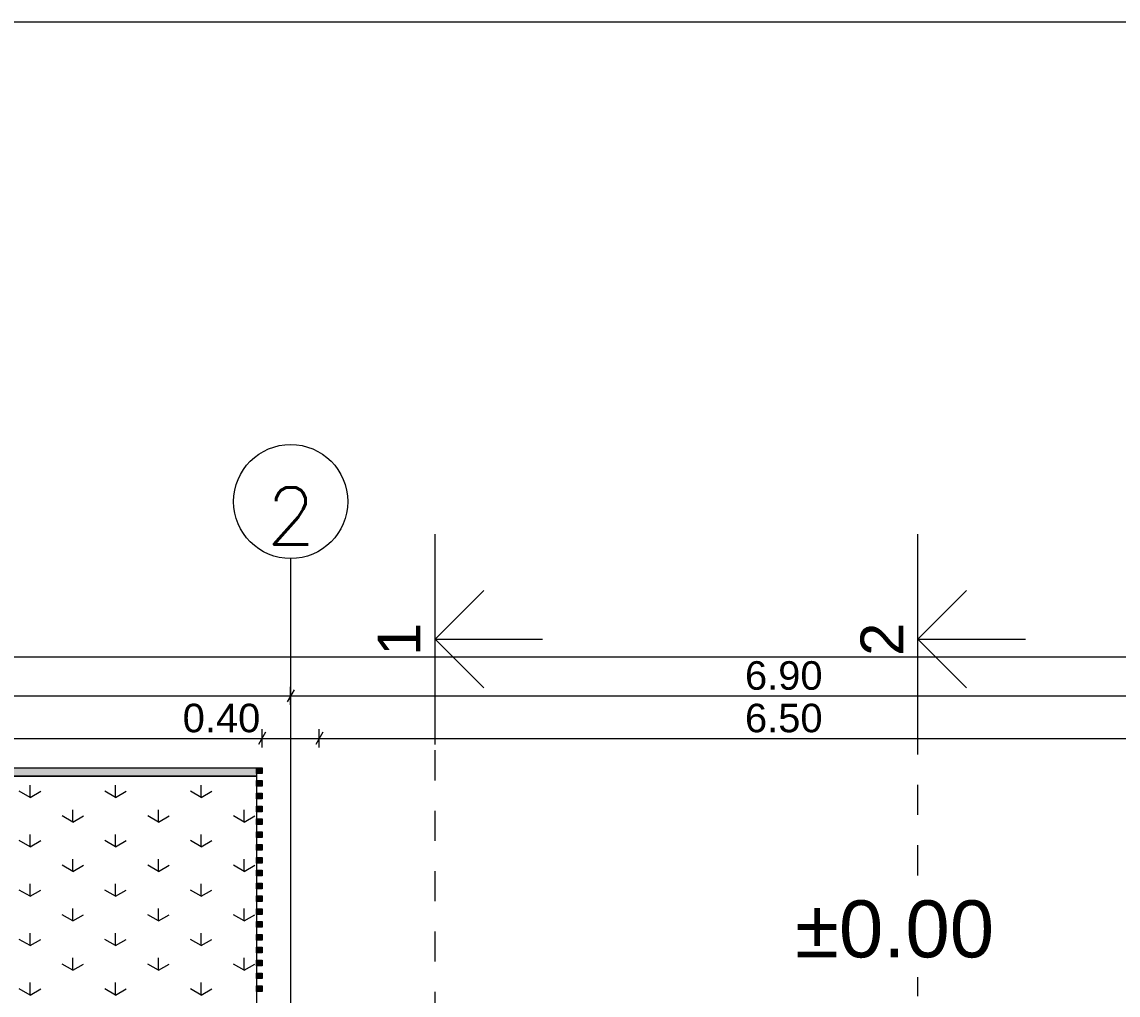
# Model space of a CAD drawing. Header units: millimetres. Extents: x 476244520 to 476657119, y 4620824743 to 4621446928.
# Drawn here: x 476395371 to 476403053, y 4621044404 to 4621051227 of the extents above; entities that cross this region are included whole.
import ezdxf

# ---------------------------------------------------------------- set-up
doc = ezdxf.new("R2010")
doc.units = ezdxf.units.MM
doc.header["$MEASUREMENT"] = 0
doc.set_wipeout_variables(frame=1)
doc.linetypes.add('Dashed', pattern=[423.333333, 211.666667, -211.666667])
doc.linetypes.add('Wipeout_Contour', pattern=[1000, 0, -1000])
for name, color, linetype, lineweight in [('0_Pen_No__42_Pen_No__250_Pen_No__5', 5, 'Continuous', 0), ('Annotation - Text_Pen_No__7_Pen_No__5', 5, 'Continuous', 0), ('New_._Pen_No__1', 1, 'Continuous', 0), ('New_0_Pen_No__250_Pen_No__255', 255, 'Continuous', 0), ('New_0_Pen_No__250_Pen_No__7', 7, 'Continuous', 0), ('New_2D Drafting - General_Pen_No__250_Pen_No__7_Pen_No__112', 112, 'Continuous', 0), ('New_2D Drafting - General_Pen_No__250_Pen_No__7_Pen_No__4', 7, 'Continuous', 0), ('New_Annotation - Text_Pen_No__1', 1, 'Continuous', 0), ('New_shenobebi_Pen_No__1', 1, 'Continuous', 0), ('New_Structural - Bearing_Pen_No__1', 1, 'Continuous', 0), ('zoma_Pen_No__142', 142, 'Continuous', 0), ('zoma_Pen_No__5_Pen_No__5', 5, 'Continuous', 0)]:
    doc.layers.add(name, color=color, linetype=linetype, lineweight=lineweight)
doc.layers.add('zoma', color=7, linetype='Continuous')
doc.styles.add('GENERATED_STYLE_1', font='arial.ttf')
doc.styles.add('GENERATED_STYLE_2', font='arial.ttf')
doc.linetypes.add('Break', pattern='A,0,[1,A-4 бѓЎбѓђбѓ®бѓљбѓ\x98 - nikas1.Shx,S=15.679026,R=0,X=0,Y=0],-1975.557214,0', length=1975.557214)
doc.dimstyles.new('GENERATED_STYLE__1', dxfattribs={"dimtxt": 200, "dimasz": 64.421331, "dimexe": 0.18, "dimexo": 3, "dimgap": 0.09, "dimtad": 1, "dimtih": 1, "dimtoh": 1, "dimlfac": 0.001, "dimzin": 0, "dimdsep": 46, "dimtxsty": 'GENERATED_STYLE_2', "dimblk": 'ARROWHEAD_2', "dimblk1": 'ARROWHEAD_2', "dimblk2": 'ARROWHEAD_2', "dimcen": 0.09, "dimclrd": 142, "dimclre": 142, "dimclrt": 142, "dimadec": 0, "dimazin": 0, "dimtfac": 1, "dimtdec": 4, "dimtmove": 0, "dimatfit": 3, "dimfxl": 1, "dimtolj": 1, "dimtzin": 0, "dimarcsym": 0})
doc.dimstyles.new('GENERATED_STYLE__2', dxfattribs={"dimtxt": 200, "dimasz": 64.421331, "dimexe": 0.18, "dimexo": 3, "dimgap": 0.09, "dimtad": 1, "dimtih": 1, "dimtoh": 1, "dimlfac": 0.001, "dimzin": 0, "dimdsep": 46, "dimtxsty": 'GENERATED_STYLE_2', "dimblk": 'ARROWHEAD_2', "dimblk1": 'ARROWHEAD_2', "dimblk2": 'ARROWHEAD_2', "dimcen": 0.09, "dimclrd": 142, "dimclre": 142, "dimclrt": 142, "dimadec": 0, "dimazin": 0, "dimtfac": 1, "dimtdec": 4, "dimtmove": 2, "dimatfit": 3, "dimfxl": 1, "dimtolj": 1, "dimtzin": 0, "dimarcsym": 0})

# ---------------------------------------------------------------- blocks, each defined once
blk = doc.blocks.new('*D860', base_point=(476844527.1, 4621385791))
at = {"layer": 'zoma_Pen_No__142', "color": 142, "linetype": 'Continuous', "lineweight": 0, "transparency": 16777216}
for p, q in [((476390378.7, 4621046544.2), (476390329.7, 4621046459.4)), ((476390354.2, 4621046438.2), (476390354.2, 4621046565.4)), ((476397278.7, 4621046544.2), (476397229.7, 4621046459.4)), ((476397254.2, 4621046438.2), (476397254.2, 4621046565.4)), ((476390312.8, 4621046501.8), (476390354.2, 4621046501.8)), ((476390354.2, 4621046501.8), (476397254.2, 4621046501.8))]:
    blk.add_line(p, q, dxfattribs=at)
at = {"layer": 'zoma_Pen_No__142', "color": 142, "lineweight": 0, "transparency": 16777216, "insert": (476393538.1, 4621046541.8), "char_height": 200, "attachment_point": 7, "style": 'GENERATED_STYLE_2'}
blk.add_mtext('\\A1;{\\pql;\\fArial CYR|b0|i0|c204|p34;6.90}', dxfattribs=at)
blk = doc.blocks.new('ARROWHEAD_2')
at = {"color": 0, "linetype": 'Continuous', "lineweight": 0}
for p, q in [((0, 0), (-1, 0)), ((-0.38, -0.66), (0.38, 0.66))]:
    blk.add_line(p, q, dxfattribs=at)
blk = doc.blocks.new('*D861', base_point=(476844527.1, 4621385791))
at = {"layer": 'zoma_Pen_No__142', "color": 142, "linetype": 'Continuous', "lineweight": 0, "transparency": 16777216}
for p, q in [((476397278.7, 4621046544.2), (476397229.7, 4621046459.4)), ((476397254.2, 4621046438.2), (476397254.2, 4621046565.4)), ((476404178.7, 4621046544.2), (476404129.7, 4621046459.4)), ((476404154.2, 4621046438.2), (476404154.2, 4621046565.4)), ((476397254.2, 4621046501.8), (476404154.2, 4621046501.8))]:
    blk.add_line(p, q, dxfattribs=at)
at = {"layer": 'zoma_Pen_No__142', "color": 142, "lineweight": 0, "transparency": 16777216, "insert": (476400438.1, 4621046541.8), "char_height": 200, "attachment_point": 7, "style": 'GENERATED_STYLE_2'}
blk.add_mtext('\\A1;{\\pql;\\fArial CYR|b0|i0|c204|p34;6.90}', dxfattribs=at)
blk = doc.blocks.new('*D867', base_point=(476844527.1, 4621385791))
at = {"layer": 'zoma_Pen_No__142', "color": 142, "linetype": 'Continuous', "lineweight": 0, "transparency": 16777216}
for p, q in [((476390578.7, 4621046246), (476390529.7, 4621046161.3)), ((476390554.2, 4621046140.1), (476390554.2, 4621046267.2)), ((476390554.2, 4621046203.6), (476397054.2, 4621046203.6)), ((476397078.7, 4621046246), (476397029.7, 4621046161.3)), ((476397054.2, 4621046140.1), (476397054.2, 4621046267.2))]:
    blk.add_line(p, q, dxfattribs=at)
at = {"layer": 'zoma_Pen_No__142', "color": 142, "lineweight": 0, "transparency": 16777216, "char_height": 200, "attachment_point": 7, "style": 'GENERATED_STYLE_2'}
for s, insert in [('\\A1;{\\pql;\\fArial CYR|b0|i0|c204|p34;6.50}', (476393538.1, 4621046243.6)), ('\\A1;{\\pql;\\fArial CYR|b0|i0|c204|p34;0.40}', (476396497.6, 4621046243.6))]:
    blk.add_mtext(s, dxfattribs=dict(at, insert=insert))
blk = doc.blocks.new('*D868', base_point=(476844527.1, 4621385791))
at = {"layer": 'zoma_Pen_No__142', "color": 142, "linetype": 'Continuous', "lineweight": 0, "transparency": 16777216}
for p, q in [((476397078.7, 4621046246), (476397029.7, 4621046161.3)), ((476397054.2, 4621046140.1), (476397054.2, 4621046267.2)), ((476397054.2, 4621046203.6), (476397454.2, 4621046203.6)), ((476397478.7, 4621046246), (476397429.7, 4621046161.3)), ((476397454.2, 4621046140.1), (476397454.2, 4621046267.2))]:
    blk.add_line(p, q, dxfattribs=at)
blk = doc.blocks.new('*D869', base_point=(476844527.1, 4621385791))
at = {"layer": 'zoma_Pen_No__142', "color": 142, "linetype": 'Continuous', "lineweight": 0, "transparency": 16777216}
for p, q in [((476397478.7, 4621046246), (476397429.7, 4621046161.3)), ((476397454.2, 4621046140.1), (476397454.2, 4621046267.2)), ((476397454.2, 4621046203.6), (476403954.2, 4621046203.6)), ((476403978.7, 4621046246), (476403929.7, 4621046161.3)), ((476403954.2, 4621046140.1), (476403954.2, 4621046267.2))]:
    blk.add_line(p, q, dxfattribs=at)
at = {"layer": 'zoma_Pen_No__142', "color": 142, "lineweight": 0, "transparency": 16777216, "char_height": 200, "attachment_point": 7, "style": 'GENERATED_STYLE_2'}
for s, insert in [('\\A1;{\\pql;\\fArial CYR|b0|i0|c204|p34;6.50}', (476400438.1, 4621046243.6)), ('\\A1;{\\pql;\\fArial CYR|b0|i0|c204|p34;0.40}', (476403397.6, 4621046243.6))]:
    blk.add_mtext(s, dxfattribs=dict(at, insert=insert))
blk = doc.blocks.new('*D879', base_point=(476844527.1, 4621385791))
at = {"layer": 'zoma_Pen_No__142', "color": 142, "linetype": 'Continuous', "lineweight": 0, "transparency": 16777216}
for p, q in [((476390178.7, 4621046818), (476390129.7, 4621046733.2)), ((476390154.2, 4621046712), (476390154.2, 4621046839.2)), ((476431929.7, 4621046733.2), (476431978.7, 4621046818)), ((476431954.2, 4621046712), (476431954.2, 4621046839.2)), ((476390112.8, 4621046775.6), (476390154.2, 4621046775.6)), ((476390154.2, 4621046775.6), (476431954.2, 4621046775.6)), ((476431954.2, 4621046775.6), (476431995.7, 4621046775.6))]:
    blk.add_line(p, q, dxfattribs=at)
at = {"layer": 'zoma_Pen_No__142', "color": 142, "lineweight": 0, "transparency": 16777216, "insert": (476411277.5, 4621046815.6), "char_height": 200, "attachment_point": 7, "style": 'GENERATED_STYLE_2'}
blk.add_mtext('\\A1;{\\pql;\\fArial CYR|b0|i0|c204|p34;41.80}', dxfattribs=at)

msp = doc.modelspace()

# ---------------------------------------------------------------- hatches: boundary and pattern name
at = {"layer": 'New_0_Pen_No__250_Pen_No__255', "linetype": 'Continuous', "lineweight": 0}
for points in [[(476390254.207, 4621045997.895), (476397013.911, 4621045997.895), (476397013.911, 4621045938.242), (476390254.207, 4621045938.242)], [(476397013.911, 4621045997.895), (476397054.207, 4621045997.895), (476397054.207, 4621045958.242), (476397013.911, 4621045958.242)], [(476397013.911, 4621045908.537), (476397054.207, 4621045908.537), (476397054.207, 4621045868.884), (476397013.911, 4621045868.884)], [(476397013.911, 4621045818.537), (476397054.207, 4621045818.537), (476397054.207, 4621045778.884), (476397013.911, 4621045778.884)], [(476397013.911, 4621045728.537), (476397054.207, 4621045728.537), (476397054.207, 4621045688.884), (476397013.911, 4621045688.884)], [(476397013.911, 4621045638.537), (476397054.207, 4621045638.537), (476397054.207, 4621045598.884), (476397013.911, 4621045598.884)], [(476397013.911, 4621045548.537), (476397054.207, 4621045548.537), (476397054.207, 4621045508.884), (476397013.911, 4621045508.884)], [(476397013.911, 4621045458.537), (476397054.207, 4621045458.537), (476397054.207, 4621045418.884), (476397013.911, 4621045418.884)], [(476397013.911, 4621045368.537), (476397054.207, 4621045368.537), (476397054.207, 4621045328.884), (476397013.911, 4621045328.884)], [(476397013.911, 4621045278.537), (476397054.207, 4621045278.537), (476397054.207, 4621045238.884), (476397013.911, 4621045238.884)], [(476397013.911, 4621045188.537), (476397054.207, 4621045188.537), (476397054.207, 4621045148.884), (476397013.911, 4621045148.884)], [(476397013.911, 4621045098.537), (476397054.207, 4621045098.537), (476397054.207, 4621045058.884), (476397013.911, 4621045058.884)], [(476397013.911, 4621045008.537), (476397054.207, 4621045008.537), (476397054.207, 4621044968.884), (476397013.911, 4621044968.884)], [(476397013.911, 4621044918.537), (476397054.207, 4621044918.537), (476397054.207, 4621044878.884), (476397013.911, 4621044878.884)], [(476397013.911, 4621044828.537), (476397054.207, 4621044828.537), (476397054.207, 4621044788.884), (476397013.911, 4621044788.884)], [(476397013.911, 4621044738.537), (476397054.207, 4621044738.537), (476397054.207, 4621044698.884), (476397013.911, 4621044698.884)], [(476397013.911, 4621044648.537), (476397054.207, 4621044648.537), (476397054.207, 4621044608.884), (476397013.911, 4621044608.884)], [(476397013.911, 4621044558.537), (476397054.207, 4621044558.537), (476397054.207, 4621044518.884), (476397013.911, 4621044518.884)], [(476397013.911, 4621044468.537), (476397054.207, 4621044468.537), (476397054.207, 4621044428.884), (476397013.911, 4621044428.884)]]:
    msp.add_hatch(color=255, dxfattribs=at).paths.add_polyline_path(points)
at = {"layer": 'New_2D Drafting - General_Pen_No__250_Pen_No__7_Pen_No__112', "linetype": 'Continuous', "lineweight": 0}
h = msp.add_hatch(dxfattribs=at)
h.set_pattern_fill('GRASS', color=112, style=0, pattern_type=2)
h.set_pattern_definition([(90, (476844527.15, 4621385791.04), (-600, 0), [86.60254, -259.80762]), (90, (476844827.15, 4621385964.25), (-600, 0), [86.60254, -259.80762]), (30, (476844527.15, 4621385791.04), (-300, 519.61524), [86.60254, -259.80762]), (30, (476844527.15, 4621386137.45), (-300, 519.61524), [86.60254, -259.80762]), (150, (476844527.15, 4621385791.04), (300, 519.61524), [86.60254, -259.80762]), (150, (476844527.15, 4621386137.45), (300, 519.61524), [86.60254, -259.80762])])
h.paths.add_polyline_path([(476397013.911, 4621043338.242), (476390254.207, 4621043338.242), (476390254.207, 4621045938.242), (476397013.911, 4621045938.242)])

# ---------------------------------------------------------------- linework, layer by layer
at = {"layer": '0_Pen_No__42_Pen_No__250_Pen_No__5', "color": 5, "linetype": 'Continuous', "lineweight": 0}
msp.add_circle((476397254.207, 4621047864.053), 400, dxfattribs=at)
msp.add_circle((476397254.207, 4621047864.053), 400, dxfattribs=at)
at = {"layer": 'New_0_Pen_No__250_Pen_No__7', "color": 7, "linetype": 'Continuous', "lineweight": 0, "flags": 128}
for points in [[(476390254.207, 4621045997.895), (476397013.911, 4621045997.895), (476397013.911, 4621045938.242), (476390254.207, 4621045938.242)], [(476397013.911, 4621045997.895), (476397054.207, 4621045997.895), (476397054.207, 4621045958.242), (476397013.911, 4621045958.242)], [(476397013.911, 4621045908.537), (476397054.207, 4621045908.537), (476397054.207, 4621045868.884), (476397013.911, 4621045868.884)], [(476397013.911, 4621045818.537), (476397054.207, 4621045818.537), (476397054.207, 4621045778.884), (476397013.911, 4621045778.884)], [(476397013.911, 4621045728.537), (476397054.207, 4621045728.537), (476397054.207, 4621045688.884), (476397013.911, 4621045688.884)], [(476397013.911, 4621045638.537), (476397054.207, 4621045638.537), (476397054.207, 4621045598.884), (476397013.911, 4621045598.884)], [(476397013.911, 4621045548.537), (476397054.207, 4621045548.537), (476397054.207, 4621045508.884), (476397013.911, 4621045508.884)], [(476397013.911, 4621045458.537), (476397054.207, 4621045458.537), (476397054.207, 4621045418.884), (476397013.911, 4621045418.884)], [(476397013.911, 4621045368.537), (476397054.207, 4621045368.537), (476397054.207, 4621045328.884), (476397013.911, 4621045328.884)], [(476397013.911, 4621045278.537), (476397054.207, 4621045278.537), (476397054.207, 4621045238.884), (476397013.911, 4621045238.884)], [(476397013.911, 4621045188.537), (476397054.207, 4621045188.537), (476397054.207, 4621045148.884), (476397013.911, 4621045148.884)], [(476397013.911, 4621045098.537), (476397054.207, 4621045098.537), (476397054.207, 4621045058.884), (476397013.911, 4621045058.884)], [(476397013.911, 4621045008.537), (476397054.207, 4621045008.537), (476397054.207, 4621044968.884), (476397013.911, 4621044968.884)], [(476397013.911, 4621044918.537), (476397054.207, 4621044918.537), (476397054.207, 4621044878.884), (476397013.911, 4621044878.884)], [(476397013.911, 4621044828.537), (476397054.207, 4621044828.537), (476397054.207, 4621044788.884), (476397013.911, 4621044788.884)], [(476397013.911, 4621044738.537), (476397054.207, 4621044738.537), (476397054.207, 4621044698.884), (476397013.911, 4621044698.884)], [(476397013.911, 4621044648.537), (476397054.207, 4621044648.537), (476397054.207, 4621044608.884), (476397013.911, 4621044608.884)], [(476397013.911, 4621044558.537), (476397054.207, 4621044558.537), (476397054.207, 4621044518.884), (476397013.911, 4621044518.884)], [(476397013.911, 4621044468.537), (476397054.207, 4621044468.537), (476397054.207, 4621044428.884), (476397013.911, 4621044428.884)]]:
    msp.add_lwpolyline(points, close=True, dxfattribs=at)
at = {"layer": 'New_2D Drafting - General_Pen_No__250_Pen_No__7_Pen_No__4', "color": 7, "linetype": 'Continuous', "lineweight": 0, "flags": 128}
msp.add_lwpolyline([(476397013.911, 4621043338.242), (476390254.207, 4621043338.242), (476390254.207, 4621045938.242), (476397013.911, 4621045938.242)], close=True, dxfattribs=at)
at = {"layer": 'New_shenobebi_Pen_No__1', "color": 1, "linetype": 'Dashed', "lineweight": 0}
for points in [[(476399865.328, 4621022806.612), (476399865.328, 4621042098.268), (476398266.855, 4621042098.268), (476398266.855, 4621047635.478)], [(476401650.445, 4621022806.612), (476401650.445, 4621047635.478)]]:
    msp.add_lwpolyline(points, dxfattribs=at)
at = {"layer": 'New_shenobebi_Pen_No__1', "color": 1, "linetype": 'Continuous', "lineweight": 0}
for points in [[(476398266.855, 4621046161.731), (476398266.855, 4621047635.478)], [(476401650.445, 4621046161.731), (476401650.445, 4621047635.478)], [(476398266.855, 4621046898.604), (476398608, 4621047239.75)], [(476401650.445, 4621046898.604), (476401991.59, 4621047239.75)], [(476398266.855, 4621046898.604), (476399019.853, 4621046898.604)], [(476398266.855, 4621046898.604), (476398608, 4621046557.459)], [(476401650.445, 4621046898.604), (476402403.443, 4621046898.604)], [(476401650.445, 4621046898.604), (476401991.59, 4621046557.459)]]:
    msp.add_lwpolyline(points, dxfattribs=at)
at = {"layer": 'New_Structural - Bearing_Pen_No__1', "color": 1, "linetype": 'Break', "lineweight": 0}
msp.add_line((476375902.209, 4621051226.886), (476442352.384, 4621051226.886), dxfattribs=at)
at = {"layer": 'zoma_Pen_No__5_Pen_No__5', "color": 5, "linetype": 'Continuous', "lineweight": 0}
msp.add_line((476397254.207, 4621047464.053), (476397254.207, 4621022753.247), dxfattribs=at)

# ---------------------------------------------------------------- texts
at = {"layer": 'Annotation - Text_Pen_No__7_Pen_No__5', "color": 5, "linetype": 'Continuous', "lineweight": 0, "insert": (476397256.365, 4621047963.09), "char_height": 400, "attachment_point": 2}
msp.add_mtext('\\A1;{\\pqc;\\Ftxt.shx;2}', dxfattribs=at)
at = {"layer": 'New_._Pen_No__1', "color": 1, "linetype": 'Continuous', "lineweight": 0, "char_height": 300, "attachment_point": 2, "rotation": 90, "style": 'GENERATED_STYLE_1'}
for s, insert in [('\\A1;{\\pqc;\\fArial|b0|i0|c0|p34;1}', (476397863.998, 4621046898.604)), ('\\A1;{\\pqc;\\fArial|b0|i0|c0|p34;2}', (476401247.587, 4621046898.604))]:
    msp.add_mtext(s, dxfattribs=dict(at, insert=insert))

# ---------------------------------------------------------------- dimensions: what is measured, and where the dimension line sits
at = {"layer": 'zoma', "color": 142, "linetype": 'Continuous', "lineweight": 0}
for base, p1, p2, picture, middle in [((476397254.202, 4621046501.801), (476390354.202, 4621044863.105), (476397254.202, 4621044863.105), '*D860', (476393797.909, 4621046641.801)), ((476397054.202, 4621046203.632), (476390554.202, 4621044700.966), (476397054.202, 4621044700.966), '*D867', (476393797.909, 4621046343.632)), ((476397454.202, 4621046203.632), (476397054.202, 4621044700.966), (476397454.202, 4621044700.966), '*D868', (476396757.354, 4621046343.632))]:
    dim = msp.add_linear_dim(base=base, p1=p1, p2=p2, dimstyle='GENERATED_STYLE__1', dxfattribs=at)
    dim.commit()
    dim.dimension.update_dxf_attribs({"geometry": picture, "text_midpoint": middle, "dimtype": 160})

# ---------------------------------------------------------------- next in the draw order: wipeouts: each hides what was drawn before it
at = {"color": 1, "linetype": 'Wipeout_Contour', "lineweight": 0, "ltscale": 18582147921.75407}
msp.add_wipeout([(476400804.785, 4621045159.335), (476402168.9, 4621045159.335), (476402168.9, 4621044530.763), (476400804.785, 4621044530.763)], dxfattribs=at).dxf.layer = 'New_Annotation - Text_Pen_No__1'

# ---------------------------------------------------------------- next in the draw order: texts
at = {"layer": 'New_Annotation - Text_Pen_No__1', "color": 1, "linetype": 'Continuous', "lineweight": 0, "insert": (476401486.843, 4621045067.907), "char_height": 400, "attachment_point": 2, "style": 'GENERATED_STYLE_1'}
msp.add_mtext('\\A1;{\\pqc;\\fArial|b0|i0|c0|p34;±0.00}', dxfattribs=at)

# ---------------------------------------------------------------- next in the draw order: dimensions: what is measured, and where the dimension line sits
at = {"layer": 'zoma', "color": 142, "linetype": 'Continuous', "lineweight": 0}
for base, p1, p2, dimstyle, picture, middle in [((476431954.202, 4621046775.62), (476390154.202, 4621044917.031), (476431954.202, 4621044917.031), 'GENERATED_STYLE__2', '*D879', (476411613.515, 4621046915.62)), ((476404154.202, 4621046501.801), (476397254.202, 4621044863.105), (476404154.202, 4621044863.105), 'GENERATED_STYLE__1', '*D861', (476400697.909, 4621046641.801)), ((476403954.202, 4621046203.632), (476397454.202, 4621044700.966), (476403954.202, 4621044700.966), 'GENERATED_STYLE__1', '*D869', (476400697.909, 4621046343.632))]:
    dim = msp.add_linear_dim(base=base, p1=p1, p2=p2, dimstyle=dimstyle, dxfattribs=at)
    dim.commit()
    dim.dimension.update_dxf_attribs({"geometry": picture, "text_midpoint": middle, "dimtype": 160})

doc.saveas('drawing.dxf')
